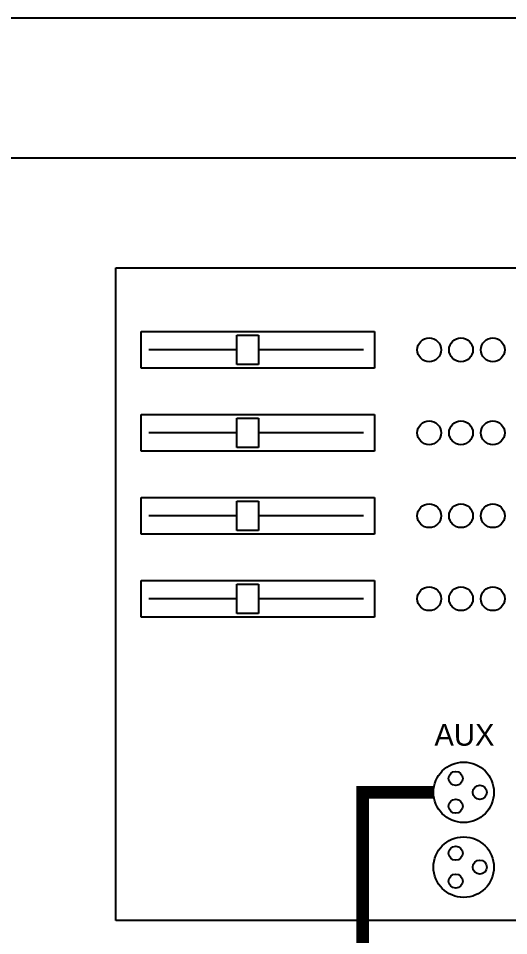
# Model space of a CAD drawing. Header units: millimetres. Extents: x 88 to 97873, y 32 to 55088.
# Drawn here: x 1919 to 2886, y 8193 to 10001 of the extents above; entities that cross this region are included whole.
import ezdxf

# ---------------------------------------------------------------- set-up
doc = ezdxf.new("R2010")
doc.units = ezdxf.units.MM
doc.header["$LTSCALE"] = 0.3
doc.layers.add('Ligação exterior', color=171, linetype='Continuous')
doc.layers.add('Planta', color=7, linetype='Continuous')
doc.styles.add('Standar', font='GOTHIC.TTF', dxfattribs={"height": 1.35})

# ---------------------------------------------------------------- blocks, each defined once
blk = doc.blocks.new('piso 0')
at = {"layer": 'Planta', "color": 7, "linetype": 'Continuous'}
for p, q in [((4399.4, 10001.3), (1703.8, 10001.3)), ((4393.9, 9725.5), (1703.8, 9725.5))]:
    blk.add_line(p, q, dxfattribs=at)

msp = doc.modelspace()

# ---------------------------------------------------------------- linework, layer by layer
at = {"color": 6, "const_width": 25}
msp.add_lwpolyline([(2738.2, 8475.3), (2598.5, 8475.3), (2598.5, 7755.6)], dxfattribs=at)
at = {"layer": 'Ligação exterior', "color": 7, "linetype": 'Continuous', "lineweight": -3}
for p, q in [((2111.4, 9509.5), (3222.1, 9509.5)), ((2111.4, 8222.7), (2111.4, 9509.5)), ((2161.4, 9056.7), (2621.9, 9056.7)), ((2161.4, 8984.5), (2161.4, 9056.7)), ((2350.3, 9049.6), (2393, 9049.6)), ((2350.3, 8991.6), (2350.3, 9049.6)), ((2393, 9049.6), (2393, 8991.6)), ((2621.9, 9056.7), (2621.9, 8984.5)), ((2350.3, 9020.6), (2176.9, 9020.6)), ((2600.2, 9020.6), (2393, 9020.6)), ((2393, 8991.6), (2350.3, 8991.6)), ((2621.9, 8984.5), (2161.4, 8984.5)), ((2161.4, 8893.2), (2621.9, 8893.2)), ((2161.4, 8820.9), (2161.4, 8893.2)), ((2350.3, 8886), (2393, 8886)), ((2350.3, 8828), (2350.3, 8886)), ((2393, 8886), (2393, 8828)), ((2621.9, 8893.2), (2621.9, 8820.9)), ((2350.3, 8857), (2176.9, 8857)), ((2600.2, 8857), (2393, 8857)), ((2393, 8828), (2350.3, 8828)), ((2621.9, 8820.9), (2161.4, 8820.9)), ((3222.1, 8222.7), (2111.4, 8222.7))]:
    msp.add_line(p, q, dxfattribs=at)
at = {"layer": 'Ligação exterior', "color": 5, "linetype": 'Continuous', "lineweight": -3}
for p, q in [((2161.4, 9383.9), (2621.9, 9383.9)), ((2161.4, 9311.6), (2161.4, 9383.9)), ((2350.3, 9376.8), (2393, 9376.8)), ((2350.3, 9318.8), (2350.3, 9376.8)), ((2393, 9376.8), (2393, 9318.8)), ((2621.9, 9383.9), (2621.9, 9311.6)), ((2350.3, 9347.8), (2176.9, 9347.8)), ((2600.2, 9347.8), (2393, 9347.8)), ((2393, 9318.8), (2350.3, 9318.8)), ((2621.9, 9311.6), (2161.4, 9311.6))]:
    msp.add_line(p, q, dxfattribs=at)
at = {"layer": 'Ligação exterior', "color": 112, "linetype": 'Continuous', "lineweight": -3}
for p, q in [((2161.4, 9220.3), (2621.9, 9220.3)), ((2161.4, 9148.1), (2161.4, 9220.3)), ((2350.3, 9213.2), (2393, 9213.2)), ((2350.3, 9155.2), (2350.3, 9213.2)), ((2393, 9213.2), (2393, 9155.2)), ((2621.9, 9220.3), (2621.9, 9148.1)), ((2350.3, 9184.2), (2176.9, 9184.2)), ((2600.2, 9184.2), (2393, 9184.2)), ((2393, 9155.2), (2350.3, 9155.2)), ((2621.9, 9148.1), (2161.4, 9148.1))]:
    msp.add_line(p, q, dxfattribs=at)
at = {"layer": 'Ligação exterior', "color": 5, "linetype": 'Continuous', "lineweight": -3}
for centre in [(2729.7, 9347.8), (2792.4, 9347.8), (2855.1, 9347.8)]:
    msp.add_circle(centre, 23.5, dxfattribs=at)
at = {"layer": 'Ligação exterior', "color": 112, "linetype": 'Continuous', "lineweight": -3}
for centre in [(2729.7, 9184.2), (2792.4, 9184.2), (2855.1, 9184.2)]:
    msp.add_circle(centre, 23.5, dxfattribs=at)
at = {"layer": 'Ligação exterior', "color": 7, "linetype": 'Continuous', "lineweight": -3}
for centre in [(2729.7, 9020.6), (2792.4, 9020.6), (2855.1, 9020.6), (2729.7, 8857), (2792.4, 8857), (2855.1, 8857)]:
    msp.add_circle(centre, 23.5, dxfattribs=at)
at = {"layer": 'Ligação exterior', "color": 116, "linetype": 'Continuous', "lineweight": -3, "true_color": 0x136734}
for centre, radius in [((2797.7, 8475.3), 59.6), ((2781.9, 8502.7), 13.9), ((2829.4, 8475.3), 13.9), ((2781.9, 8447.9), 13.9), ((2797.7, 8327.8), 59.6), ((2781.9, 8355.2), 13.9), ((2829.4, 8327.8), 13.9), ((2781.9, 8300.3), 13.9)]:
    msp.add_circle(centre, radius, dxfattribs=at)

# ---------------------------------------------------------------- block references
at = {"layer": 'Ligação exterior', "color": 30}
msp.add_blockref('piso 0', (0, 0), dxfattribs=at)

# ---------------------------------------------------------------- texts
at = {"layer": 'Ligação exterior', "color": 7, "style": 'Standar'}
msp.add_text('AUX', height=43.08, dxfattribs=at).set_placement((2740, 8567.2))

doc.saveas('drawing.dxf')
